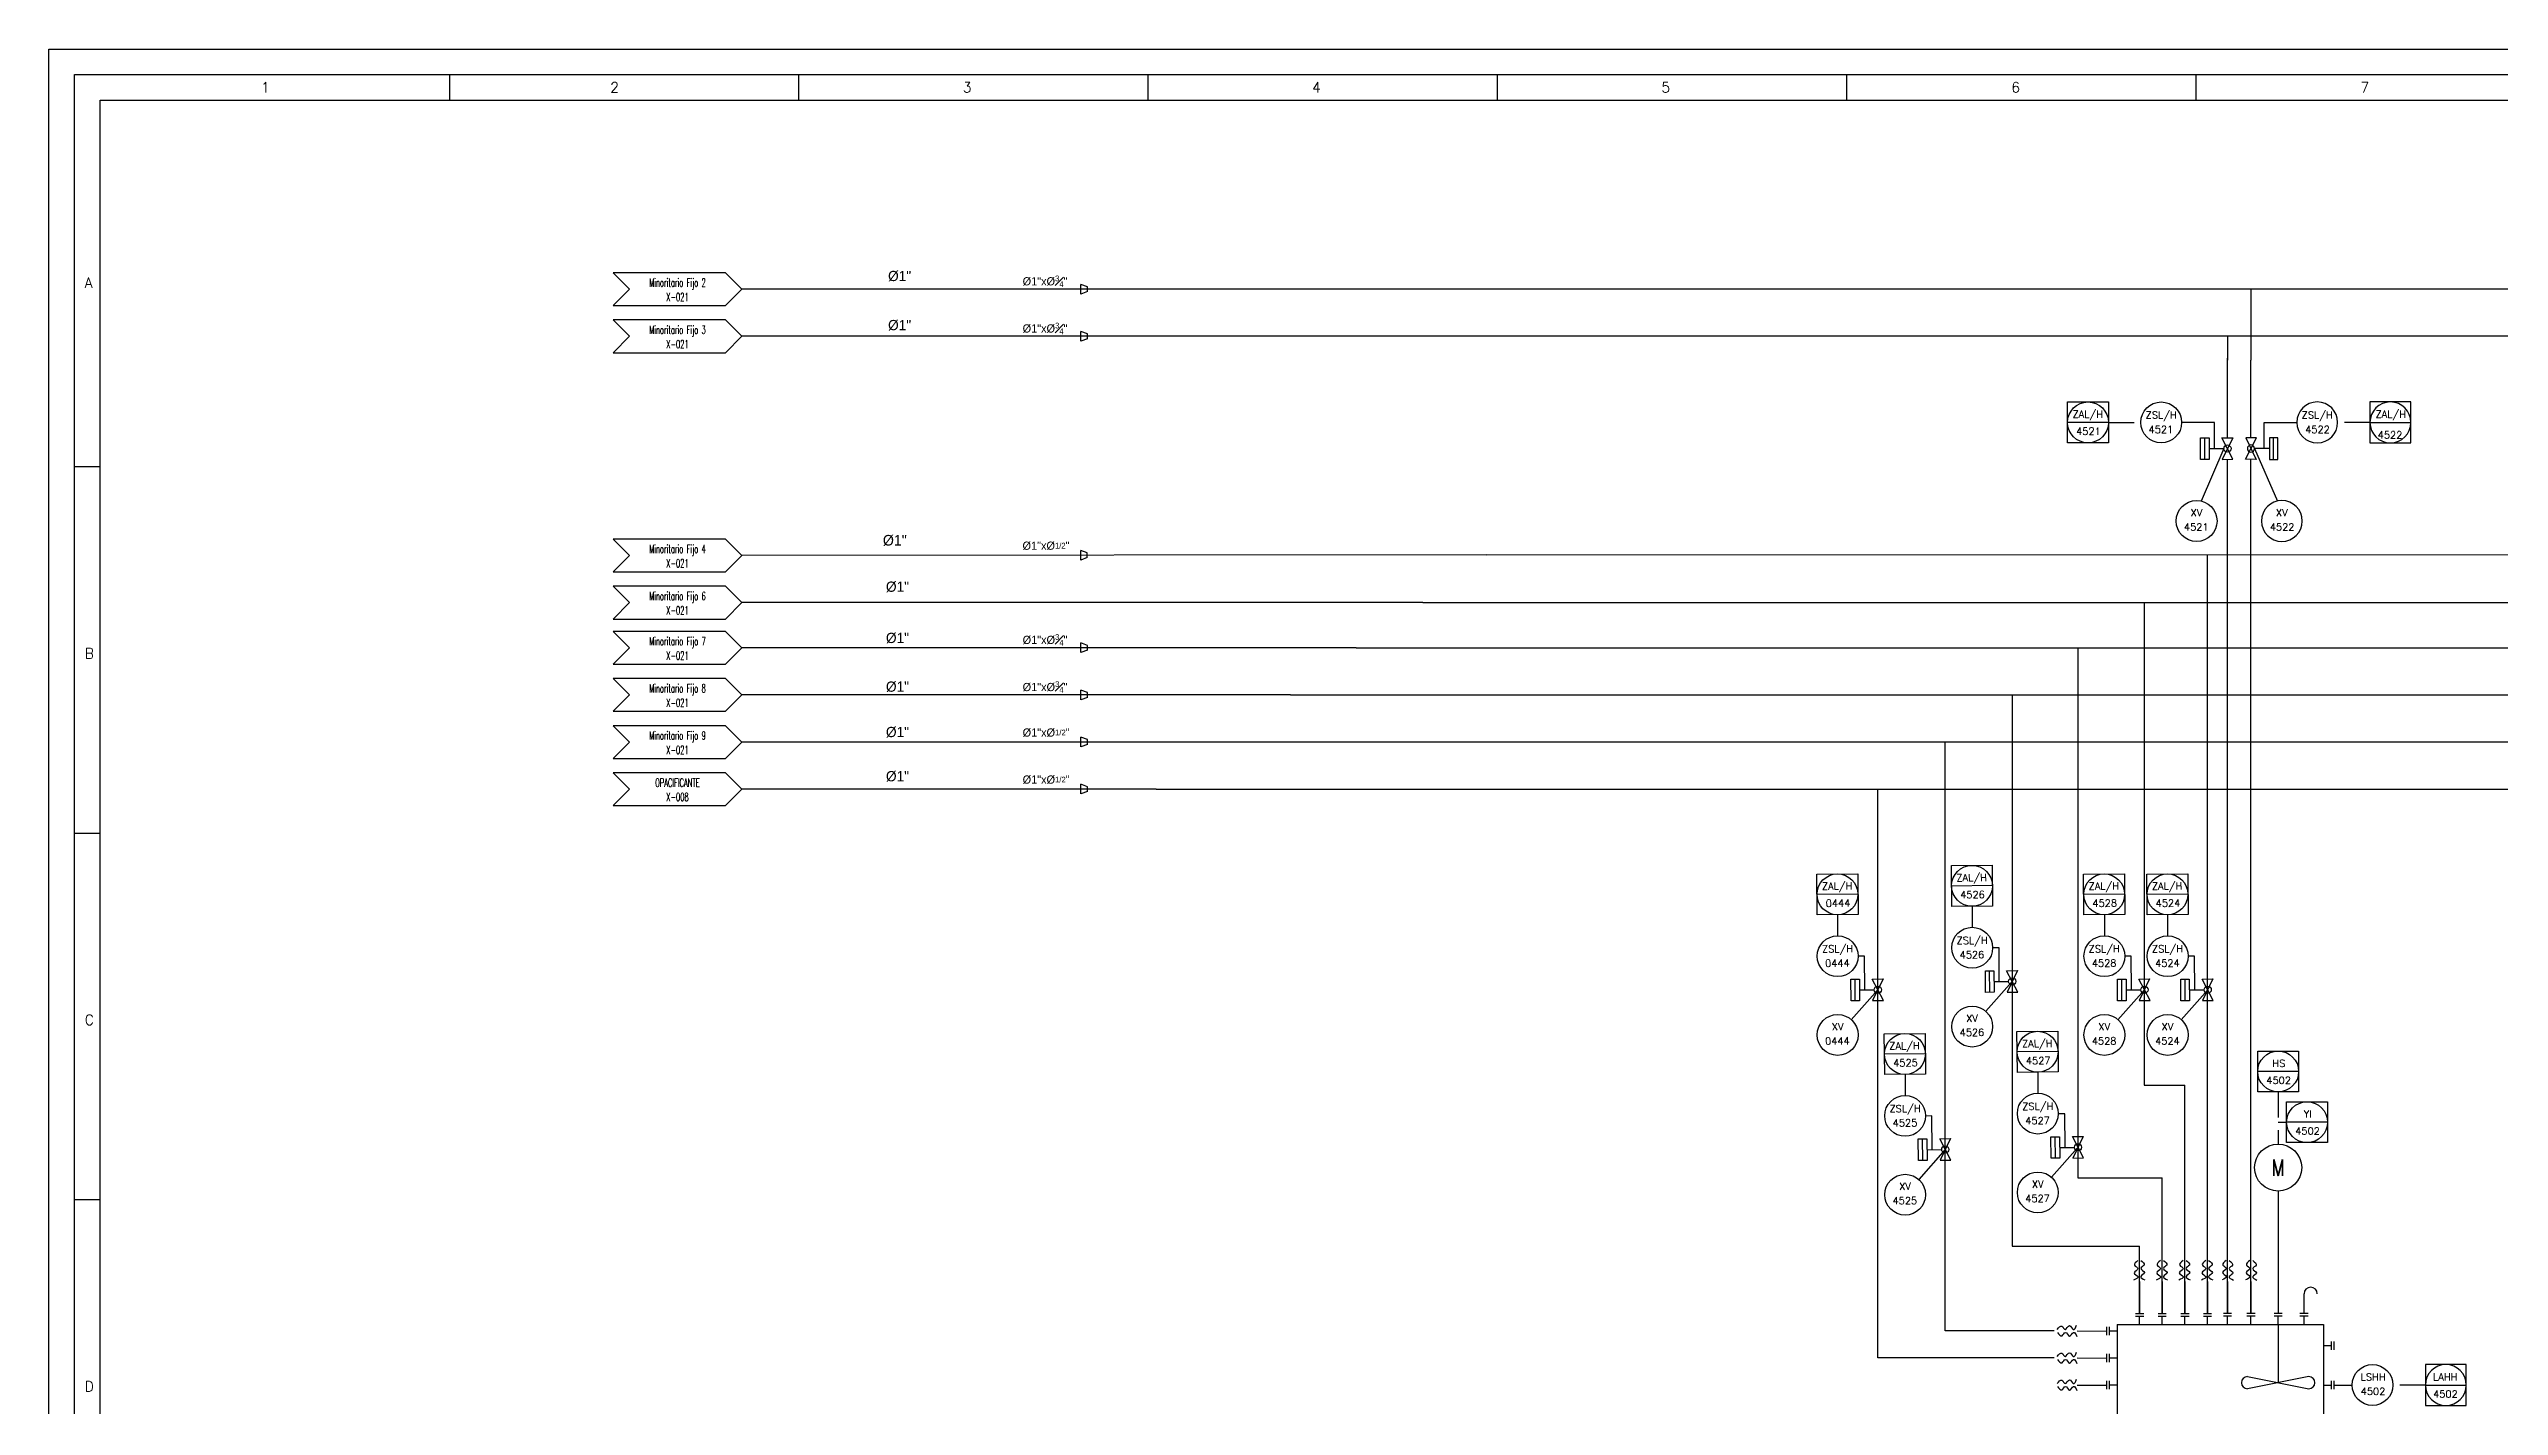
# Model space of a CAD drawing. Header units: millimetres. Extents: x -1069 to -649, y 34 to 330.
# Drawn here: x -1069.4 to -829.8, y 197.8 to 330.5 of the extents above; entities that cross this region are included whole.
import ezdxf
from ezdxf.enums import TextEntityAlignment as Align

# ---------------------------------------------------------------- set-up
doc = ezdxf.new("R2010")
doc.units = ezdxf.units.MM
doc.linetypes.add('TRAZOS', pattern=[0.75, 0.5, -0.25])
for name, color, linetype in [('CAJETIN', 1, 'Continuous'), ('EQUIPOS', 5, 'Continuous'), ('EQUIPOS 02', 1, 'Continuous'), ('FORMATO', 7, 'Continuous'), ('INSTRUMENTOS', 1, 'Continuous'), ('TEX', 7, 'Continuous'), ('TUBERIA', 5, 'Continuous'), ('VALVULAS Y ACCESORIOS', 1, 'Continuous')]:
    doc.layers.add(name, color=color, linetype=linetype)
doc.styles.add('PY', font='ROMANS.shx')
doc.styles.add('PY1', font='ROMANS.shx', dxfattribs={"width": 0.8})
doc.linetypes.add('SEÑAL_MECANICA2', pattern='A,4.411183,["o",PY,S=4.130212,R=360,X=0,Y=-1.374288],0.588817,-0.374158,["",PY,S=2,R=360,X=0,Y=-0.688262],-2.183682', length=7.55784)

# ---------------------------------------------------------------- blocks, each defined once
blk = doc.blocks.new('SEÑAL CIR')
at = {"color": 1}
blk.add_circle((0, 5.7), 5.7, dxfattribs=at)
at = {"layer": 'INSTRUMENTOS', "linetype": 'Continuous', "style": 'PY', "flags": 4}
for p in [(0.18, 6.94), (0.13, 2.95)]:
    blk.add_attdef('---', text='', height=2, dxfattribs=at).set_placement(p, align=Align.CENTER)
blk = doc.blocks.new('SEÑAL CIRCU MARCO')
at = {"color": 1, "linetype": 'Continuous', "ltscale": 0.5}
blk.add_line((5.7, 5.7), (-5.7, 5.7), dxfattribs=at)
at = {"color": 1, "flags": 128}
blk.add_lwpolyline([(5.7, 0), (-5.7, 0), (-5.7, 11.4), (5.7, 11.4)], close=True, dxfattribs=at)
at = {"color": 1}
blk.add_circle((0, 5.7), 5.7, dxfattribs=at)
at = {"style": 'PY'}
for tag, p in [('XXX', (0.18, 7.98)), ('YYY', (0.13, 3.24))]:
    blk.add_attdef(tag, text='', height=2, dxfattribs=at).set_placement(p, align=Align.MIDDLE)
blk = doc.blocks.new('BANDERA DE FLUJO')
at = {"layer": 'TEX', "color": 1, "ltscale": 0.1, "flags": 128}
blk.add_lwpolyline([(-4, 4), (-31.46, 4), (-27.46, 0), (-31.46, -4), (-4, -4), (0, 0)], close=True, dxfattribs=at)
at = {"layer": 'TEX', "style": 'PY1', "width": 0.8}
for tag, p in [('ETIQUETA-LINEA-1', (-15.73, 0.61)), ('ETIQUETA-LINEA-2', (-15.73, -2.91))]:
    blk.add_attdef(tag, text='', height=2, dxfattribs=at).set_placement(p, align=Align.CENTER)
blk = doc.blocks.new('VALV GLOB-V')
at = {"layer": 'INSTRUMENTOS', "color": 1, "flags": 128}
blk.add_lwpolyline([(5.7, -1.43), (5.7, 1.43), (0, -1.43), (0, 1.43)], close=True, dxfattribs=at)
at = {"layer": 'INSTRUMENTOS', "color": 1}
blk.add_circle((2.85, 0), 0.95, dxfattribs=at)
at = {"layer": 'INSTRUMENTOS', "color": 7, "linetype": 'SEÑAL_MECANICA2', "style": 'PY'}
blk.add_attdef('REF.', text='', height=2, dxfattribs=at).set_placement((3, -3.37), align=Align.MIDDLE)
blk = doc.blocks.new('MARCO-A1')
at = {"layer": 'FORMATO', "color": 5}
for p, q in [((78.42, 589), (78.42, 584)), ((146.83, 589), (146.83, 584)), ((215.25, 589), (215.25, 584)), ((283.67, 589), (283.67, 584)), ((352.08, 589), (352.08, 584)), ((420.5, 589), (420.5, 584)), ((5, 512.25), (10, 512.25)), ((5, 440.5), (10, 440.5)), ((5, 368.75), (10, 368.75))]:
    blk.add_line(p, q, dxfattribs=at)
at = {"layer": 'FORMATO', "color": 1}
blk.add_lwpolyline([(0, 594), (841, 594), (841, 0), (0, 0)], close=True, dxfattribs=at)
at = {"layer": 'FORMATO', "color": 5}
blk.add_lwpolyline([(5, 589), (836, 589), (836, 5), (5, 5)], close=True, dxfattribs=at)
at = {"layer": 'FORMATO', "color": 8, "linetype": 'Continuous'}
blk.add_lwpolyline([(10, 584), (831, 584), (831, 10), (10, 10)], close=True, dxfattribs=at)
at = {"layer": 'FORMATO', "color": 1, "style": 'PY'}
for s, p in [('1', (41.52, 585.5)), ('2', (109.93, 585.5)), ('3', (178.99, 585.5)), ('4', (247.4, 585.5)), ('5', (315.82, 585.5)), ('6', (384.34, 585.5)), ('7', (452.75, 585.5)), ('A', (7, 547.25)), ('B', (7, 474.67)), ('C', (7, 402.92)), ('D', (7, 331.17))]:
    blk.add_text(s, height=2, dxfattribs=at).set_placement(p)

msp = doc.modelspace()

# ---------------------------------------------------------------- linework, layer by layer
at = {"color": 5}
for p, q in [((-784.95, 307), (-1001.65, 307)), ((-854.03, 307), (-854.03, 300.06)), ((-787.3, 302.4), (-1001.65, 302.4)), ((-856.33, 302.4), (-856.33, 300.06)), ((-856.33, 292.48), (-856.33, 300.25)), ((-854.03, 292.48), (-854.03, 300.06)), ((-928.85, 281.02), (-1001.65, 280.97)), ((-858.28, 206.85), (-858.28, 281.02)), ((-864.47, 276.36), (-864.47, 229.18)), ((-870.97, 271.95), (-870.97, 220.13)), ((-877.4, 267.34), (-877.4, 213.43)), ((-954.52, 262.73), (-1001.65, 262.73)), ((-961.11, 258.12), (-1001.65, 258.12)), ((-890.53, 202.51), (-890.53, 258.12)), ((-864.47, 229.18), (-860.49, 229.18)), ((-860.49, 206.85), (-860.49, 229.18)), ((-870.97, 220.13), (-862.71, 220.13)), ((-862.71, 206.85), (-862.71, 220.13)), ((-877.4, 213.43), (-864.92, 213.43)), ((-871.03, 205.15), (-868.17, 205.14)), ((-871.03, 202.51), (-868.17, 202.5)), ((-871.03, 199.86), (-868.17, 199.86))]:
    msp.add_line(p, q, dxfattribs=at)
at = {"color": 1}
for p, q in [((-967.85, 307.24), (-968.49, 307.48)), ((-968.49, 306.53), (-968.49, 307.48)), ((-967.85, 306.77), (-968.49, 306.53)), ((-967.85, 306.77), (-967.85, 307.24)), ((-967.85, 302.63), (-968.49, 302.87)), ((-968.49, 301.92), (-968.49, 302.87)), ((-967.85, 302.16), (-968.49, 301.92)), ((-967.85, 302.16), (-967.85, 302.63)), ((-857.61, 293.98), (-860.81, 293.98)), ((-858.54, 290.37), (-858.54, 292.48)), ((-858.54, 290.37), (-858.54, 292.48)), ((-857.61, 291.44), (-857.61, 293.98)), ((-852.75, 291.44), (-852.75, 293.98)), ((-852.75, 293.98), (-849.55, 293.98)), ((-851.82, 290.37), (-851.82, 292.48)), ((-851.82, 290.37), (-851.82, 292.48)), ((-856.68, 291.43), (-858.91, 286.29)), ((-858.12, 291.43), (-856.68, 291.43)), ((-852.23, 291.43), (-853.68, 291.43)), ((-853.68, 291.43), (-851.45, 286.29)), ((-967.86, 281.23), (-968.49, 281.47)), ((-968.49, 280.52), (-968.49, 281.47)), ((-967.86, 280.76), (-968.49, 280.52)), ((-967.86, 280.76), (-967.86, 281.23)), ((-967.85, 272.18), (-968.49, 272.42)), ((-968.49, 271.47), (-968.49, 272.42)), ((-967.85, 271.71), (-968.49, 271.47)), ((-967.85, 271.71), (-967.85, 272.18)), ((-967.85, 267.58), (-968.49, 267.81)), ((-968.49, 266.86), (-968.49, 267.81)), ((-967.85, 267.1), (-968.49, 266.86)), ((-967.85, 267.1), (-967.85, 267.58)), ((-967.85, 262.97), (-968.49, 263.21)), ((-968.49, 262.26), (-968.49, 263.21)), ((-967.85, 262.49), (-968.49, 262.26)), ((-967.85, 262.49), (-967.85, 262.97)), ((-967.85, 258.36), (-968.49, 258.6)), ((-968.49, 257.65), (-968.49, 258.6)), ((-967.85, 257.88), (-968.49, 257.65)), ((-967.85, 257.88), (-967.85, 258.36)), ((-878.67, 242.62), (-879.3, 242.6)), ((-878.65, 239.32), (-878.67, 242.62)), ((-891.83, 241.79), (-892.46, 241.78)), ((-891.8, 238.49), (-891.83, 241.79)), ((-879.58, 238.26), (-879.6, 240.36)), ((-879.58, 238.26), (-879.6, 240.36)), ((-865.74, 241.79), (-866.37, 241.78)), ((-865.72, 238.49), (-865.74, 241.79)), ((-859.56, 241.79), (-860.18, 241.78)), ((-859.53, 238.49), (-859.56, 241.79)), ((-890.54, 238.5), (-893.13, 235.58)), ((-892.73, 237.43), (-892.75, 239.54)), ((-892.73, 237.43), (-892.75, 239.54)), ((-892.32, 238.49), (-890.88, 238.5)), ((-877.38, 239.32), (-879.97, 236.41)), ((-879.17, 239.31), (-877.73, 239.33)), ((-864.45, 238.5), (-867.04, 235.58)), ((-866.65, 237.43), (-866.67, 239.54)), ((-866.65, 237.43), (-866.67, 239.54)), ((-866.24, 238.49), (-864.8, 238.5)), ((-858.26, 238.5), (-860.85, 235.58)), ((-860.46, 237.43), (-860.48, 239.54)), ((-860.46, 237.43), (-860.48, 239.54)), ((-860.05, 238.49), (-858.61, 238.5)), ((-885.23, 226.18), (-885.85, 226.16)), ((-885.2, 222.88), (-885.23, 226.18)), ((-872.25, 226.39), (-872.88, 226.38)), ((-872.22, 223.09), (-872.25, 226.39)), ((-883.93, 222.89), (-886.53, 219.97)), ((-886.13, 221.82), (-886.15, 223.92)), ((-886.13, 221.82), (-886.15, 223.92)), ((-885.72, 222.87), (-884.28, 222.89)), ((-870.95, 223.1), (-873.55, 220.18)), ((-873.15, 222.03), (-873.17, 224.14)), ((-873.15, 222.03), (-873.17, 224.14)), ((-872.74, 223.09), (-871.3, 223.1)), ((-848.84, 206.85), (-848.84, 208.77)), ((-851.37, 205.79), (-851.37, 200.09)), ((-845.89, 199.86), (-844.14, 199.86))]:
    msp.add_line(p, q, dxfattribs=at)
for points in [[(-858.12, 290.37), (-858.96, 290.37), (-858.96, 292.48), (-858.12, 292.48)], [(-858.12, 290.37), (-858.96, 290.37), (-858.96, 292.48), (-858.12, 292.48)], [(-852.23, 290.37), (-851.4, 290.37), (-851.4, 292.48), (-852.23, 292.48)], [(-852.23, 290.37), (-851.4, 290.37), (-851.4, 292.48), (-852.23, 292.48)], [(-879.16, 238.26), (-879.99, 238.25), (-880.01, 240.36), (-879.18, 240.36)], [(-879.16, 238.26), (-879.99, 238.25), (-880.01, 240.36), (-879.18, 240.36)], [(-892.31, 237.43), (-893.15, 237.43), (-893.17, 239.53), (-892.33, 239.54)], [(-892.31, 237.43), (-893.15, 237.43), (-893.17, 239.53), (-892.33, 239.54)], [(-866.23, 237.43), (-867.07, 237.43), (-867.08, 239.53), (-866.25, 239.54)], [(-866.23, 237.43), (-867.07, 237.43), (-867.08, 239.53), (-866.25, 239.54)], [(-860.04, 237.43), (-860.88, 237.43), (-860.9, 239.53), (-860.06, 239.54)], [(-860.04, 237.43), (-860.88, 237.43), (-860.9, 239.53), (-860.06, 239.54)], [(-885.71, 221.82), (-886.55, 221.81), (-886.57, 223.92), (-885.73, 223.93)], [(-885.71, 221.82), (-886.55, 221.81), (-886.57, 223.92), (-885.73, 223.93)], [(-872.73, 222.04), (-873.57, 222.03), (-873.59, 224.13), (-872.75, 224.14)], [(-872.73, 222.04), (-873.57, 222.03), (-873.59, 224.13), (-872.75, 224.14)]]:
    msp.add_lwpolyline(points, close=True, dxfattribs=at)
at = {"color": 5}
for points in [[(-928.85, 281.02), (-789.25, 281.08)], [(-935.04, 276.36), (-1001.65, 276.36)], [(-935.04, 276.36), (-795.44, 276.36)], [(-941.54, 271.95), (-1001.65, 271.95)], [(-941.54, 271.95), (-801.94, 271.95)], [(-947.97, 267.34), (-1001.65, 267.34)], [(-947.97, 267.34), (-808.37, 267.34)], [(-814.92, 262.73), (-954.52, 262.73)], [(-961.11, 258.12), (-821.5, 258.12)], [(-864.92, 206.85), (-864.92, 213.43)]]:
    msp.add_lwpolyline(points, dxfattribs=at)
at = {"color": 1}
msp.add_arc((-848.19, 208.77), 0.648, 0, 180, dxfattribs=at)
at = {"color": 4}
for points in [[(-865.09, 212.03), (-865.42, 211.58), (-865.09, 211.24), (-865.46, 210.83), (-865.09, 210.46), (-865.51, 210.12)], [(-864.81, 212.05), (-864.48, 211.59), (-864.81, 211.26), (-864.44, 210.85), (-864.81, 210.47), (-864.4, 210.14)], [(-862.88, 212.03), (-863.21, 211.58), (-862.88, 211.24), (-863.25, 210.83), (-862.88, 210.46), (-863.29, 210.12)], [(-862.6, 212.05), (-862.27, 211.59), (-862.6, 211.26), (-862.22, 210.85), (-862.6, 210.47), (-862.18, 210.14)], [(-860.66, 212.03), (-861, 211.58), (-860.66, 211.24), (-861.04, 210.83), (-860.66, 210.46), (-861.08, 210.12)], [(-860.38, 212.05), (-860.05, 211.59), (-860.38, 211.26), (-860.01, 210.85), (-860.38, 210.47), (-859.97, 210.14)], [(-858.45, 212.03), (-858.78, 211.58), (-858.45, 211.24), (-858.82, 210.83), (-858.45, 210.46), (-858.86, 210.12)], [(-858.17, 212.05), (-857.84, 211.59), (-858.17, 211.26), (-857.8, 210.85), (-858.17, 210.47), (-857.76, 210.14)], [(-856.44, 212.05), (-856.77, 211.59), (-856.44, 211.26), (-856.81, 210.85), (-856.44, 210.47), (-856.85, 210.14)], [(-856.16, 212.03), (-855.83, 211.58), (-856.16, 211.24), (-855.79, 210.83), (-856.16, 210.46), (-855.74, 210.12)], [(-854.13, 212.05), (-854.47, 211.59), (-854.13, 211.26), (-854.51, 210.85), (-854.13, 210.47), (-854.55, 210.14)], [(-853.86, 212.03), (-853.52, 211.58), (-853.86, 211.24), (-853.48, 210.83), (-853.86, 210.46), (-853.44, 210.12)], [(-872.99, 205.29), (-872.53, 205.62), (-872.2, 205.29), (-871.79, 205.67), (-871.41, 205.29), (-871.08, 205.71)], [(-872.97, 205.01), (-872.51, 204.68), (-872.18, 205.01), (-871.77, 204.64), (-871.39, 205.01), (-871.06, 204.6)], [(-872.99, 202.65), (-872.53, 202.98), (-872.2, 202.65), (-871.79, 203.02), (-871.41, 202.65), (-871.08, 203.06)], [(-872.97, 202.37), (-872.51, 202.04), (-872.18, 202.37), (-871.77, 202), (-871.39, 202.37), (-871.06, 201.95)], [(-872.99, 200), (-872.53, 200.34), (-872.2, 200), (-871.79, 200.38), (-871.41, 200), (-871.08, 200.42)], [(-872.97, 199.73), (-872.51, 199.39), (-872.18, 199.73), (-871.77, 199.35), (-871.39, 199.73), (-871.06, 199.31)]]:
    msp.add_spline(points, degree=3, dxfattribs=at)
at = {"layer": 'CAJETIN', "color": 1, "linetype": 'TRAZOS', "ltscale": 5}
for p, q in [((-867.97, 293.98), (-864.81, 293.98)), ((-842.39, 293.98), (-845.55, 293.98)), ((-894.46, 245.84), (-894.46, 243.79)), ((-881.3, 246.67), (-881.3, 244.62)), ((-868.37, 245.84), (-868.37, 243.79)), ((-862.18, 245.84), (-862.18, 243.79)), ((-887.86, 230.23), (-887.85, 228.18)), ((-874.88, 230.45), (-874.88, 228.4)), ((-836.97, 199.86), (-840.14, 199.86))]:
    msp.add_line(p, q, dxfattribs=at)
at = {"layer": 'EQUIPOS', "color": 1}
for p, q in [((-867.11, 205.79), (-846.95, 205.79)), ((-867.11, 205.79), (-867.11, 191.97)), ((-846.95, 205.79), (-846.95, 191.97))]:
    msp.add_line(p, q, dxfattribs=at)
at = {"layer": 'TUBERIA', "color": 5, "linetype": 'Continuous'}
for p, q in [((-856.33, 206.85), (-856.33, 290.38)), ((-854.03, 206.85), (-854.03, 290.38)), ((-883.95, 205.15), (-883.95, 262.73)), ((-864.92, 209.98), (-864.92, 206.85)), ((-862.71, 209.98), (-862.71, 206.85)), ((-860.49, 209.98), (-860.49, 206.85)), ((-858.28, 209.98), (-858.28, 206.85)), ((-856.33, 209.98), (-856.33, 206.85)), ((-854.03, 209.98), (-854.03, 206.85)), ((-873.28, 205.15), (-883.95, 205.15)), ((-873.28, 202.51), (-890.53, 202.51))]:
    msp.add_line(p, q, dxfattribs=at)
at = {"layer": 'TUBERIA', "color": 1, "linetype": 'TRAZOS', "ltscale": 5}
for p, q in [((-851.37, 228.52), (-851.37, 223.42)), ((-851.37, 225.56), (-850.54, 225.56))]:
    msp.add_line(p, q, dxfattribs=at)
at = {"layer": 'TUBERIA', "color": 1, "linetype": 'Continuous', "ltscale": 5}
for p, q in [((-851.37, 218.81), (-851.37, 206.85)), ((-848.38, 200.69), (-854.36, 199.5)), ((-854.36, 200.69), (-848.38, 199.5))]:
    msp.add_line(p, q, dxfattribs=at)
at = {"layer": 'TUBERIA', "linetype": 'Continuous'}
for p, q in [((-864.92, 205.79), (-864.92, 206.59)), ((-862.71, 205.79), (-862.71, 206.59)), ((-860.49, 205.79), (-860.49, 206.59)), ((-858.28, 205.79), (-858.28, 206.59)), ((-856.33, 205.79), (-856.33, 206.59)), ((-856.33, 205.79), (-856.33, 206.59)), ((-854.03, 205.79), (-854.03, 206.59)), ((-851.37, 205.79), (-851.37, 206.59)), ((-848.84, 205.79), (-848.84, 206.59)), ((-867.11, 205.14), (-867.9, 205.14)), ((-846.95, 203.71), (-846.16, 203.71)), ((-867.11, 202.5), (-867.9, 202.5)), ((-867.11, 199.86), (-867.9, 199.86)), ((-846.95, 199.86), (-846.16, 199.86))]:
    msp.add_line(p, q, dxfattribs=at)
at = {"layer": 'TUBERIA', "color": 1, "linetype": 'Continuous', "ltscale": 5}
msp.add_circle((-851.37, 221.12), 2.3, dxfattribs=at)
for centre, start, end in [((-854.36, 200.09), 90, 270), ((-848.38, 200.09), 270, 90)]:
    msp.add_arc(centre, 0.597, start, end, dxfattribs=at)
at = {"layer": 'VALVULAS Y ACCESORIOS', "ltscale": 0.1}
for p, q in [((-865.32, 206.85), (-864.52, 206.85)), ((-865.32, 206.59), (-864.52, 206.59)), ((-863.11, 206.85), (-862.31, 206.85)), ((-863.11, 206.59), (-862.31, 206.59)), ((-860.89, 206.85), (-860.09, 206.85)), ((-860.89, 206.59), (-860.09, 206.59)), ((-858.68, 206.85), (-857.88, 206.85)), ((-858.68, 206.59), (-857.88, 206.59)), ((-855.93, 206.85), (-856.73, 206.85)), ((-855.93, 206.85), (-856.73, 206.85)), ((-855.93, 206.59), (-856.73, 206.59)), ((-855.93, 206.59), (-856.73, 206.59)), ((-853.63, 206.85), (-854.43, 206.85)), ((-853.63, 206.59), (-854.43, 206.59)), ((-850.97, 206.85), (-851.77, 206.85)), ((-850.97, 206.59), (-851.77, 206.59)), ((-848.44, 206.85), (-849.24, 206.85)), ((-848.44, 206.59), (-849.24, 206.59)), ((-868.17, 205.54), (-868.17, 204.74)), ((-867.9, 205.54), (-867.9, 204.74)), ((-846.16, 203.31), (-846.16, 204.11)), ((-845.89, 203.31), (-845.89, 204.11)), ((-868.17, 202.9), (-868.17, 202.1)), ((-867.9, 202.9), (-867.9, 202.1)), ((-868.17, 200.26), (-868.17, 199.46)), ((-867.9, 200.26), (-867.9, 199.46)), ((-846.16, 199.46), (-846.16, 200.26)), ((-845.89, 199.46), (-845.89, 200.26))]:
    msp.add_line(p, q, dxfattribs=at)

# ---------------------------------------------------------------- block references
at = {"xscale": 0.499409123998651, "yscale": 0.499409123998651, "zscale": 0.499409123998651}
msp.add_blockref('MARCO-A1', (-1069.42, 33.84), dxfattribs=at)
ref = msp.add_blockref('BANDERA DE FLUJO', (-1001.65, 307), dxfattribs=dict(xscale=0.4, yscale=0.4, zscale=0.4))
ref.add_attrib('ETIQUETA-LINEA-1', 'Minoritario Fijo 2', dxfattribs={"layer": 'TEX', "height": 0.8, "style": 'PY1', "width": 0.6}).set_placement((-1007.94, 307.25), align=Align.CENTER)
ref.add_attrib('ETIQUETA-LINEA-2', 'X-021', dxfattribs={"layer": 'TEX', "height": 0.8, "style": 'PY1', "width": 0.6}).set_placement((-1007.94, 305.84), align=Align.CENTER)
ref = msp.add_blockref('BANDERA DE FLUJO', (-1001.65, 302.4), dxfattribs=dict(xscale=0.4, yscale=0.4, zscale=0.4))
ref.add_attrib('ETIQUETA-LINEA-1', 'Minoritario Fijo 3', dxfattribs={"layer": 'TEX', "height": 0.8, "style": 'PY1', "width": 0.6}).set_placement((-1007.94, 302.64), align=Align.CENTER)
ref.add_attrib('ETIQUETA-LINEA-2', 'X-021', dxfattribs={"layer": 'TEX', "height": 0.8, "style": 'PY1', "width": 0.6}).set_placement((-1007.94, 301.23), align=Align.CENTER)
at = {"color": 1}
ref = msp.add_blockref('SEÑAL CIRCU MARCO', (-869.97, 291.98), dxfattribs=dict(at, xscale=0.350840000000062, yscale=0.350840000000062, zscale=0.350840000000062))
ref.add_attrib('XXX', 'ZAL/H', dxfattribs={"color": 7, "height": 0.702, "style": 'PY'}).set_placement((-870, 294.73), align=Align.MIDDLE)
ref.add_attrib('YYY', '4521', dxfattribs={"color": 7, "height": 0.702, "style": 'PY'}).set_placement((-869.93, 293.12), align=Align.MIDDLE)
at = {"color": 1, "linetype": 'Continuous'}
ref = msp.add_blockref('SEÑAL CIR', (-862.81, 291.98), dxfattribs=dict(at, xscale=0.350840000000062, yscale=0.350840000000062, zscale=0.350840000000062))
ref.add_attrib('---', 'ZSL/H', dxfattribs={"layer": 'INSTRUMENTOS', "color": 7, "linetype": 'Continuous', "height": 0.702, "style": 'PY'}).set_placement((-862.81, 294.35), align=Align.CENTER)
ref.add_attrib('---', '4521', dxfattribs={"layer": 'INSTRUMENTOS', "color": 7, "linetype": 'Continuous', "height": 0.702, "style": 'PY'}).set_placement((-862.84, 292.94), align=Align.CENTER)
ref = msp.add_blockref('SEÑAL CIR', (-847.55, 291.98), dxfattribs=dict(at, xscale=-0.350840000000062, yscale=0.3508399999999711, zscale=0.35084))
ref.add_attrib('---', 'ZSL/H', dxfattribs={"layer": 'INSTRUMENTOS', "color": 7, "linetype": 'Continuous', "height": 0.702, "style": 'PY'}).set_placement((-847.55, 294.35), align=Align.CENTER)
ref.add_attrib('---', '4522', dxfattribs={"layer": 'INSTRUMENTOS', "color": 7, "linetype": 'Continuous', "height": 0.702, "style": 'PY'}).set_placement((-847.52, 292.94), align=Align.CENTER)
at = {"color": 1}
ref = msp.add_blockref('SEÑAL CIRCU MARCO', (-840.39, 291.98), dxfattribs=dict(at, xscale=-0.350840000000062, yscale=0.3508399999999711, zscale=0.35084))
ref.add_attrib('XXX', 'ZAL/H', dxfattribs={"color": 7, "height": 0.702, "style": 'PY'}).set_placement((-840.36, 294.73), align=Align.MIDDLE)
ref.add_attrib('YYY', '4522', dxfattribs={"color": 7, "height": 0.702, "style": 'PY'}).set_placement((-840.43, 292.76), align=Align.MIDDLE)
at = {"linetype": 'Continuous'}
for p, xscale, yscale, zscale, rotation in [((-856.34, 292.48), 0.3693052631579219, 0.3693052631579219, 0.3693052631579219, 270.5265728397287), ((-854.02, 292.48), -0.3693052631579223, 0.3693052631579121, 0.369305263157877, 89.47342716026427), ((-877.4, 240.38), 0.3693052631579169, 0.3693052631579169, 0.3693052631579169, 271.0531456794604), ((-890.55, 239.56), 0.3693052631579169, 0.3693052631579169, 0.3693052631579169, 271.0531456794604), ((-864.47, 239.56), 0.3693052631579169, 0.3693052631579169, 0.3693052631579169, 271.0531456794604), ((-858.28, 239.56), 0.3693052631579169, 0.3693052631579169, 0.3693052631579169, 271.0531456794604), ((-883.95, 223.95), 0.3693052631579169, 0.3693052631579169, 0.3693052631579169, 271.0531456794604), ((-870.97, 224.16), 0.3693052631579169, 0.3693052631579169, 0.3693052631579169, 271.0531456794604)]:
    msp.add_blockref('VALV GLOB-V', p, dxfattribs=dict(at, xscale=xscale, yscale=yscale, zscale=zscale, rotation=rotation))
at = {"color": 1, "linetype": 'Continuous'}
ref = msp.add_blockref('SEÑAL CIR', (-859.35, 282.34), dxfattribs=dict(at, xscale=0.350840000000062, yscale=0.350840000000062, zscale=0.350840000000062))
ref.add_attrib('---', 'XV', dxfattribs={"layer": 'INSTRUMENTOS', "color": 7, "linetype": 'Continuous', "height": 0.702, "style": 'PY'}).set_placement((-859.35, 284.8), align=Align.CENTER)
ref.add_attrib('---', '4521', dxfattribs={"layer": 'INSTRUMENTOS', "color": 7, "linetype": 'Continuous', "height": 0.702, "style": 'PY'}).set_placement((-859.38, 283.4), align=Align.CENTER)
ref = msp.add_blockref('SEÑAL CIR', (-851.01, 282.34), dxfattribs=dict(at, xscale=-0.350840000000062, yscale=0.3508399999999711, zscale=0.35084))
ref.add_attrib('---', 'XV', dxfattribs={"layer": 'INSTRUMENTOS', "color": 7, "linetype": 'Continuous', "height": 0.702, "style": 'PY'}).set_placement((-851.01, 284.8), align=Align.CENTER)
ref.add_attrib('---', '4522', dxfattribs={"layer": 'INSTRUMENTOS', "color": 7, "linetype": 'Continuous', "height": 0.702, "style": 'PY'}).set_placement((-850.98, 283.4), align=Align.CENTER)
ref = msp.add_blockref('BANDERA DE FLUJO', (-1001.65, 280.97), dxfattribs=dict(xscale=0.4, yscale=0.4, zscale=0.4))
ref.add_attrib('ETIQUETA-LINEA-1', 'Minoritario Fijo 4', dxfattribs={"layer": 'TEX', "height": 0.8, "style": 'PY1', "width": 0.6}).set_placement((-1007.94, 281.21), align=Align.CENTER)
ref.add_attrib('ETIQUETA-LINEA-2', 'X-021', dxfattribs={"layer": 'TEX', "height": 0.8, "style": 'PY1', "width": 0.6}).set_placement((-1007.94, 279.81), align=Align.CENTER)
ref = msp.add_blockref('BANDERA DE FLUJO', (-1001.65, 276.36), dxfattribs=dict(xscale=0.4, yscale=0.4, zscale=0.4))
ref.add_attrib('ETIQUETA-LINEA-1', 'Minoritario Fijo 6', dxfattribs={"layer": 'TEX', "height": 0.8, "style": 'PY1', "width": 0.6}).set_placement((-1007.94, 276.61), align=Align.CENTER)
ref.add_attrib('ETIQUETA-LINEA-2', 'X-021', dxfattribs={"layer": 'TEX', "height": 0.8, "style": 'PY1', "width": 0.6}).set_placement((-1007.94, 275.2), align=Align.CENTER)
ref = msp.add_blockref('BANDERA DE FLUJO', (-1001.65, 271.95), dxfattribs=dict(xscale=0.4, yscale=0.4, zscale=0.4))
ref.add_attrib('ETIQUETA-LINEA-1', 'Minoritario Fijo 7', dxfattribs={"layer": 'TEX', "height": 0.8, "style": 'PY1', "width": 0.6}).set_placement((-1007.94, 272.19), align=Align.CENTER)
ref.add_attrib('ETIQUETA-LINEA-2', 'X-021', dxfattribs={"layer": 'TEX', "height": 0.8, "style": 'PY1', "width": 0.6}).set_placement((-1007.94, 270.78), align=Align.CENTER)
ref = msp.add_blockref('BANDERA DE FLUJO', (-1001.65, 267.34), dxfattribs=dict(xscale=0.4, yscale=0.4, zscale=0.4))
ref.add_attrib('ETIQUETA-LINEA-1', 'Minoritario Fijo 8', dxfattribs={"layer": 'TEX', "height": 0.8, "style": 'PY1', "width": 0.6}).set_placement((-1007.94, 267.58), align=Align.CENTER)
ref.add_attrib('ETIQUETA-LINEA-2', 'X-021', dxfattribs={"layer": 'TEX', "height": 0.8, "style": 'PY1', "width": 0.6}).set_placement((-1007.94, 266.17), align=Align.CENTER)
ref = msp.add_blockref('BANDERA DE FLUJO', (-1001.65, 262.73), dxfattribs=dict(xscale=0.4, yscale=0.4, zscale=0.4))
ref.add_attrib('ETIQUETA-LINEA-1', 'Minoritario Fijo 9', dxfattribs={"layer": 'TEX', "height": 0.8, "style": 'PY1', "width": 0.6}).set_placement((-1007.94, 262.97), align=Align.CENTER)
ref.add_attrib('ETIQUETA-LINEA-2', 'X-021', dxfattribs={"layer": 'TEX', "height": 0.8, "style": 'PY1', "width": 0.6}).set_placement((-1007.94, 261.56), align=Align.CENTER)
ref = msp.add_blockref('BANDERA DE FLUJO', (-1001.65, 258.12), dxfattribs=dict(xscale=0.4, yscale=0.4, zscale=0.4))
ref.add_attrib('ETIQUETA-LINEA-1', 'OPACIFICANTE', dxfattribs={"layer": 'TEX', "height": 0.8, "style": 'PY1', "width": 0.6}).set_placement((-1007.94, 258.36), align=Align.CENTER)
ref.add_attrib('ETIQUETA-LINEA-2', 'X-008', dxfattribs={"layer": 'TEX', "height": 0.8, "style": 'PY1', "width": 0.6}).set_placement((-1007.94, 256.96), align=Align.CENTER)
at = {"color": 1}
ref = msp.add_blockref('SEÑAL CIRCU MARCO', (-894.46, 245.84), dxfattribs=dict(at, xscale=0.3508400000000143, yscale=0.3508400000000143, zscale=0.3508400000000143, rotation=0.5265728397320966))
ref.add_attrib('XXX', 'ZAL/H', dxfattribs={"color": 7, "height": 0.702, "rotation": 0.5266, "style": 'PY'}).set_placement((-894.51, 248.6), align=Align.MIDDLE)
ref.add_attrib('YYY', '0444', dxfattribs={"color": 7, "height": 0.702, "rotation": 0.5266, "style": 'PY'}).set_placement((-894.42, 246.98), align=Align.MIDDLE)
ref = msp.add_blockref('SEÑAL CIRCU MARCO', (-881.3, 246.67), dxfattribs=dict(at, xscale=0.3508400000000142, yscale=0.3508400000000142, zscale=0.3508400000000142, rotation=0.5265728397320968))
ref.add_attrib('XXX', 'ZAL/H', dxfattribs={"color": 7, "height": 0.702, "rotation": 0.5266, "style": 'PY'}).set_placement((-881.35, 249.42), align=Align.MIDDLE)
ref.add_attrib('YYY', '4526', dxfattribs={"color": 7, "height": 0.702, "rotation": 0.5266, "style": 'PY'}).set_placement((-881.27, 247.81), align=Align.MIDDLE)
ref = msp.add_blockref('SEÑAL CIRCU MARCO', (-868.37, 245.84), dxfattribs=dict(at, xscale=0.3508400000000142, yscale=0.3508400000000142, zscale=0.3508400000000142, rotation=0.5265728397320968))
ref.add_attrib('XXX', 'ZAL/H', dxfattribs={"color": 7, "height": 0.702, "rotation": 0.5266, "style": 'PY'}).set_placement((-868.42, 248.6), align=Align.MIDDLE)
ref.add_attrib('YYY', '4528', dxfattribs={"color": 7, "height": 0.702, "rotation": 0.5266, "style": 'PY'}).set_placement((-868.34, 246.98), align=Align.MIDDLE)
ref = msp.add_blockref('SEÑAL CIRCU MARCO', (-862.18, 245.84), dxfattribs=dict(at, xscale=0.3508400000000141, yscale=0.3508400000000141, zscale=0.3508400000000141, rotation=0.5265728397320968))
ref.add_attrib('XXX', 'ZAL/H', dxfattribs={"color": 7, "height": 0.702, "rotation": 0.5266, "style": 'PY'}).set_placement((-862.24, 248.6), align=Align.MIDDLE)
ref.add_attrib('YYY', '4524', dxfattribs={"color": 7, "height": 0.702, "rotation": 0.5266, "style": 'PY'}).set_placement((-862.15, 246.98), align=Align.MIDDLE)
at = {"color": 1, "linetype": 'Continuous'}
ref = msp.add_blockref('SEÑAL CIR', (-881.28, 240.62), dxfattribs=dict(at, xscale=0.3508400000000143, yscale=0.3508400000000143, zscale=0.3508400000000143, rotation=0.5265728397320966))
ref.add_attrib('---', 'ZSL/H', dxfattribs={"layer": 'INSTRUMENTOS', "color": 7, "linetype": 'Continuous', "height": 0.702, "rotation": 0.5266, "style": 'PY'}).set_placement((-881.3, 242.98), align=Align.CENTER)
ref.add_attrib('---', '4526', dxfattribs={"layer": 'INSTRUMENTOS', "color": 7, "linetype": 'Continuous', "height": 0.702, "rotation": 0.5266, "style": 'PY'}).set_placement((-881.32, 241.58), align=Align.CENTER)
ref = msp.add_blockref('SEÑAL CIR', (-894.44, 239.79), dxfattribs=dict(at, xscale=0.3508400000000143, yscale=0.3508400000000143, zscale=0.3508400000000143, rotation=0.5265728397320966))
ref.add_attrib('---', 'ZSL/H', dxfattribs={"layer": 'INSTRUMENTOS', "color": 7, "linetype": 'Continuous', "height": 0.702, "rotation": 0.5266, "style": 'PY'}).set_placement((-894.46, 242.16), align=Align.CENTER)
ref.add_attrib('---', '0444', dxfattribs={"layer": 'INSTRUMENTOS', "color": 7, "linetype": 'Continuous', "height": 0.702, "rotation": 0.5266, "style": 'PY'}).set_placement((-894.48, 240.76), align=Align.CENTER)
ref = msp.add_blockref('SEÑAL CIR', (-868.35, 239.79), dxfattribs=dict(at, xscale=0.3508400000000143, yscale=0.3508400000000143, zscale=0.3508400000000143, rotation=0.5265728397320966))
ref.add_attrib('---', 'ZSL/H', dxfattribs={"layer": 'INSTRUMENTOS', "color": 7, "linetype": 'Continuous', "height": 0.702, "rotation": 0.5266, "style": 'PY'}).set_placement((-868.38, 242.16), align=Align.CENTER)
ref.add_attrib('---', '4528', dxfattribs={"layer": 'INSTRUMENTOS', "color": 7, "linetype": 'Continuous', "height": 0.702, "rotation": 0.5266, "style": 'PY'}).set_placement((-868.39, 240.76), align=Align.CENTER)
ref = msp.add_blockref('SEÑAL CIR', (-862.16, 239.79), dxfattribs=dict(at, xscale=0.3508400000000142, yscale=0.3508400000000142, zscale=0.3508400000000142, rotation=0.5265728397320968))
ref.add_attrib('---', 'ZSL/H', dxfattribs={"layer": 'INSTRUMENTOS', "color": 7, "linetype": 'Continuous', "height": 0.702, "rotation": 0.5266, "style": 'PY'}).set_placement((-862.19, 242.16), align=Align.CENTER)
ref.add_attrib('---', '4524', dxfattribs={"layer": 'INSTRUMENTOS', "color": 7, "linetype": 'Continuous', "height": 0.702, "rotation": 0.5266, "style": 'PY'}).set_placement((-862.2, 240.76), align=Align.CENTER)
ref = msp.add_blockref('SEÑAL CIR', (-894.44, 232.09), dxfattribs=dict(at, xscale=0.3508400000000143, yscale=0.3508400000000143, zscale=0.3508400000000143, rotation=0.5265728397320966))
ref.add_attrib('---', 'XV', dxfattribs={"layer": 'INSTRUMENTOS', "color": 7, "linetype": 'Continuous', "height": 0.702, "rotation": 0.5266, "style": 'PY'}).set_placement((-894.46, 234.55), align=Align.CENTER)
ref.add_attrib('---', '0444', dxfattribs={"layer": 'INSTRUMENTOS', "color": 7, "linetype": 'Continuous', "height": 0.702, "rotation": 0.5266, "style": 'PY'}).set_placement((-894.48, 233.15), align=Align.CENTER)
ref = msp.add_blockref('SEÑAL CIR', (-881.28, 232.91), dxfattribs=dict(at, xscale=0.3508400000000142, yscale=0.3508400000000142, zscale=0.3508400000000142, rotation=0.5265728397320968))
ref.add_attrib('---', 'XV', dxfattribs={"layer": 'INSTRUMENTOS', "color": 7, "linetype": 'Continuous', "height": 0.702, "rotation": 0.5266, "style": 'PY'}).set_placement((-881.31, 235.37), align=Align.CENTER)
ref.add_attrib('---', '4526', dxfattribs={"layer": 'INSTRUMENTOS', "color": 7, "linetype": 'Continuous', "height": 0.702, "rotation": 0.5266, "style": 'PY'}).set_placement((-881.32, 233.98), align=Align.CENTER)
ref = msp.add_blockref('SEÑAL CIR', (-868.35, 232.09), dxfattribs=dict(at, xscale=0.3508400000000142, yscale=0.3508400000000142, zscale=0.3508400000000142, rotation=0.5265728397320968))
ref.add_attrib('---', 'XV', dxfattribs={"layer": 'INSTRUMENTOS', "color": 7, "linetype": 'Continuous', "height": 0.702, "rotation": 0.5266, "style": 'PY'}).set_placement((-868.38, 234.55), align=Align.CENTER)
ref.add_attrib('---', '4528', dxfattribs={"layer": 'INSTRUMENTOS', "color": 7, "linetype": 'Continuous', "height": 0.702, "rotation": 0.5266, "style": 'PY'}).set_placement((-868.39, 233.15), align=Align.CENTER)
ref = msp.add_blockref('SEÑAL CIR', (-862.16, 232.09), dxfattribs=dict(at, xscale=0.3508400000000141, yscale=0.3508400000000141, zscale=0.3508400000000141, rotation=0.5265728397320968))
ref.add_attrib('---', 'XV', dxfattribs={"layer": 'INSTRUMENTOS', "color": 7, "linetype": 'Continuous', "height": 0.702, "rotation": 0.5266, "style": 'PY'}).set_placement((-862.19, 234.55), align=Align.CENTER)
ref.add_attrib('---', '4524', dxfattribs={"layer": 'INSTRUMENTOS', "color": 7, "linetype": 'Continuous', "height": 0.702, "rotation": 0.5266, "style": 'PY'}).set_placement((-862.2, 233.15), align=Align.CENTER)
at = {"color": 1}
ref = msp.add_blockref('SEÑAL CIRCU MARCO', (-887.86, 230.23), dxfattribs=dict(at, xscale=0.3508400000000142, yscale=0.3508400000000142, zscale=0.3508400000000142, rotation=0.5265728397320968))
ref.add_attrib('XXX', 'ZAL/H', dxfattribs={"color": 7, "height": 0.702, "rotation": 0.5266, "style": 'PY'}).set_placement((-887.91, 232.98), align=Align.MIDDLE)
ref.add_attrib('YYY', '4525', dxfattribs={"color": 7, "height": 0.702, "rotation": 0.5266, "style": 'PY'}).set_placement((-887.82, 231.37), align=Align.MIDDLE)
ref = msp.add_blockref('SEÑAL CIRCU MARCO', (-874.88, 230.45), dxfattribs=dict(at, xscale=0.3508400000000142, yscale=0.3508400000000142, zscale=0.3508400000000142, rotation=0.5265728397320968))
ref.add_attrib('XXX', 'ZAL/H', dxfattribs={"color": 7, "height": 0.702, "rotation": 0.5266, "style": 'PY'}).set_placement((-874.93, 233.2), align=Align.MIDDLE)
ref.add_attrib('YYY', '4527', dxfattribs={"color": 7, "height": 0.702, "rotation": 0.5266, "style": 'PY'}).set_placement((-874.84, 231.58), align=Align.MIDDLE)
at = {"xscale": 0.350840000000062, "yscale": 0.350840000000062, "zscale": 0.350840000000062}
for p, values in [((-851.37, 228.52), {'XXX': 'HS', 'YYY': '4502'}), ((-848.54, 223.56), {'XXX': 'YI', 'YYY': '4502'})]:
    msp.add_blockref('SEÑAL CIRCU MARCO', p, dxfattribs=at).add_auto_attribs(values)
at = {"color": 1, "linetype": 'Continuous'}
ref = msp.add_blockref('SEÑAL CIR', (-887.84, 224.18), dxfattribs=dict(at, xscale=0.3508400000000143, yscale=0.3508400000000143, zscale=0.3508400000000143, rotation=0.5265728397320966))
ref.add_attrib('---', 'ZSL/H', dxfattribs={"layer": 'INSTRUMENTOS', "color": 7, "linetype": 'Continuous', "height": 0.702, "rotation": 0.5266, "style": 'PY'}).set_placement((-887.86, 226.54), align=Align.CENTER)
ref.add_attrib('---', '4525', dxfattribs={"layer": 'INSTRUMENTOS', "color": 7, "linetype": 'Continuous', "height": 0.702, "rotation": 0.5266, "style": 'PY'}).set_placement((-887.87, 225.14), align=Align.CENTER)
ref = msp.add_blockref('SEÑAL CIR', (-874.86, 224.4), dxfattribs=dict(at, xscale=0.3508400000000143, yscale=0.3508400000000143, zscale=0.3508400000000143, rotation=0.5265728397320966))
ref.add_attrib('---', 'ZSL/H', dxfattribs={"layer": 'INSTRUMENTOS', "color": 7, "linetype": 'Continuous', "height": 0.702, "rotation": 0.5266, "style": 'PY'}).set_placement((-874.88, 226.76), align=Align.CENTER)
ref.add_attrib('---', '4527', dxfattribs={"layer": 'INSTRUMENTOS', "color": 7, "linetype": 'Continuous', "height": 0.702, "rotation": 0.5266, "style": 'PY'}).set_placement((-874.9, 225.36), align=Align.CENTER)
ref = msp.add_blockref('SEÑAL CIR', (-887.84, 216.47), dxfattribs=dict(at, xscale=0.3508400000000142, yscale=0.3508400000000142, zscale=0.3508400000000142, rotation=0.5265728397320968))
ref.add_attrib('---', 'XV', dxfattribs={"layer": 'INSTRUMENTOS', "color": 7, "linetype": 'Continuous', "height": 0.702, "rotation": 0.5266, "style": 'PY'}).set_placement((-887.86, 218.94), align=Align.CENTER)
ref.add_attrib('---', '4525', dxfattribs={"layer": 'INSTRUMENTOS', "color": 7, "linetype": 'Continuous', "height": 0.702, "rotation": 0.5266, "style": 'PY'}).set_placement((-887.88, 217.54), align=Align.CENTER)
ref = msp.add_blockref('SEÑAL CIR', (-874.86, 216.69), dxfattribs=dict(at, xscale=0.3508400000000142, yscale=0.3508400000000142, zscale=0.3508400000000142, rotation=0.5265728397320968))
ref.add_attrib('---', 'XV', dxfattribs={"layer": 'INSTRUMENTOS', "color": 7, "linetype": 'Continuous', "height": 0.702, "rotation": 0.5266, "style": 'PY'}).set_placement((-874.88, 219.15), align=Align.CENTER)
ref.add_attrib('---', '4527', dxfattribs={"layer": 'INSTRUMENTOS', "color": 7, "linetype": 'Continuous', "height": 0.702, "rotation": 0.5266, "style": 'PY'}).set_placement((-874.9, 217.75), align=Align.CENTER)
at = {"linetype": 'Continuous'}
ref = msp.add_blockref('SEÑAL CIR', (-842.14, 197.86), dxfattribs=dict(at, xscale=0.3508399999998801, yscale=0.3508399999998801, zscale=0.3508399999998801))
ref.add_attrib('---', 'LSHH', dxfattribs={"layer": 'INSTRUMENTOS', "color": 7, "linetype": 'Continuous', "height": 0.702, "style": 'PY'}).set_placement((-842.08, 200.29), align=Align.CENTER)
ref.add_attrib('---', '4502', dxfattribs={"layer": 'INSTRUMENTOS', "color": 7, "linetype": 'Continuous', "height": 0.702, "style": 'PY'}).set_placement((-842.09, 198.89), align=Align.CENTER)
ref = msp.add_blockref('SEÑAL CIRCU MARCO', (-834.97, 197.86), dxfattribs=dict(xscale=-0.3511153654362715, yscale=0.3511153654362715, zscale=0.3511153654362715))
ref.add_attrib('XXX', 'LAHH', dxfattribs={"height": 0.702, "style": 'PY'}).set_placement((-835.03, 200.66), align=Align.MIDDLE)
ref.add_attrib('YYY', '4502', dxfattribs={"height": 0.702, "style": 'PY'}).set_placement((-835.01, 198.99), align=Align.MIDDLE)

# ---------------------------------------------------------------- texts
at = {"attachment_point": 1}
for s, insert, char_height, width in [('%%C1"', (-987.34, 308.8), 1, 21.7585), ('\\A1;%%C1"x%%C{\\H0.7x;\\S3#4;}"', (-974.18, 308.34), 0.8, 18.6947), ('%%C1"', (-987.34, 304), 1, 21.7585), ('\\A1;%%C1"x%%C{\\H0.7x;\\S3#4;}"', (-974.18, 303.73), 0.8, 18.6947), ('%%C1"', (-987.85, 282.98), 1.037, 12.1142), ('\\A1;%%C1"x%%C{\\H0.7x;1/2}"', (-974.19, 282.33), 0.8, 18.6947), ('%%C1"', (-987.55, 278.42), 1, 21.7585), ('%%C1"', (-987.55, 273.41), 1, 21.7585), ('\\A1;%%C1"x%%C{\\H0.7x;\\S3#4;}"', (-974.18, 273.28), 0.8, 18.6947), ('%%C1"', (-987.55, 268.65), 1, 21.7585), ('\\A1;%%C1"x%%C{\\H0.7x;\\S3#4;}"', (-974.18, 268.67), 0.8, 18.6947), ('%%C1"', (-987.55, 264.21), 1, 21.7585), ('\\A1;%%C1"x%%C{\\H0.7x;1/2}"', (-974.18, 264.06), 0.8, 18.6947), ('%%C1"', (-987.55, 259.89), 1, 21.7585), ('\\A1;%%C1"x%%C{\\H0.7x;1/2}"', (-974.18, 259.46), 0.8, 18.6947)]:
    msp.add_mtext(s, dxfattribs=dict(at, insert=insert, char_height=char_height, width=width))
at = {"layer": 'EQUIPOS 02', "color": 7, "linetype": 'Continuous', "style": 'PY1', "width": 0.8}
msp.add_attdef('M', text='X', height=1.6, dxfattribs=at).set_placement((-851.37, 221.12), align=Align.MIDDLE_CENTER)

doc.saveas('drawing.dxf')
